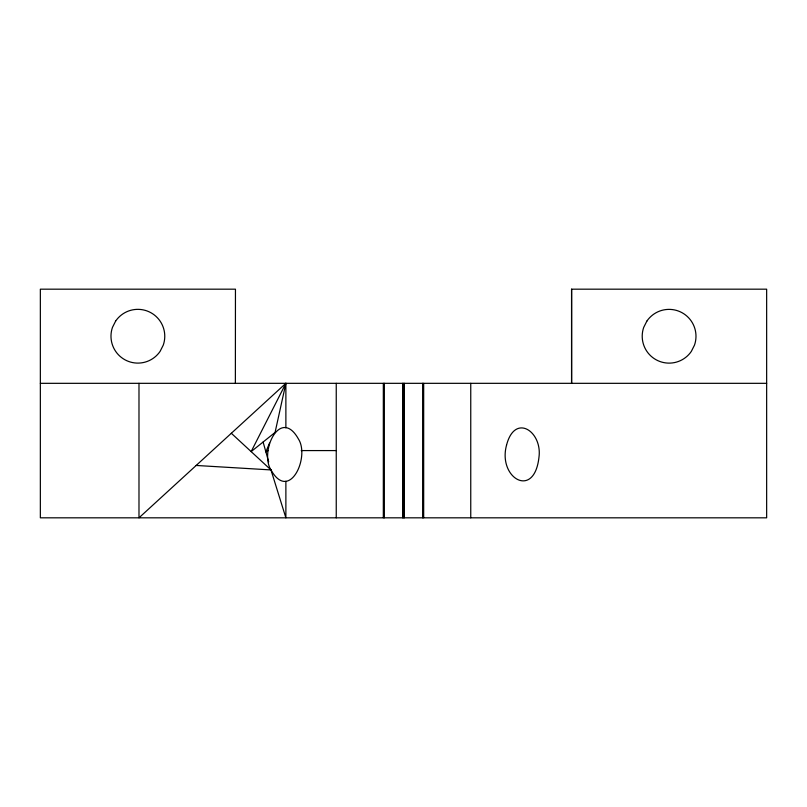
<?xml version="1.0" encoding="UTF-8"?>
<svg xmlns="http://www.w3.org/2000/svg" width="807" height="807" viewBox="0 0 807 807"><rect width="100%" height="100%" fill="white"/><g stroke="black" fill="none" stroke-linecap="round" stroke-linejoin="round"><path stroke-width="1.21" d="M231.327 433.278L270.97 469.926C289.229 502.519 310.12 457.297 298.449 439.018C280.19 406.435 259.299 451.617 270.97 469.926L285.88 517.822L285.88 481.244M269.488 443.134L265.886 451.91L268.045 450.578M571.548 383.325L571.548 289.178L766.65 289.178L766.65 517.822L40.35 517.822L40.35 289.178L235.452 289.178L235.372 383.396M40.35 383.325L766.65 383.325M301.223 450.578L336.247 450.578M196.172 465.457L270.97 469.926M263.102 442.034L268.67 461.786M571.628 289.178L571.628 383.396M470.753 383.325L470.753 517.822M423.675 383.325L423.675 517.822M422.636 383.325L422.636 517.822M404.378 383.325L404.378 517.822M403.5 383.325L403.5 517.822M402.622 383.325L402.622 517.822M384.364 383.325L384.364 517.822M383.325 383.325L383.325 517.822M336.247 383.325L336.247 517.822M285.88 427.861L285.88 383.325L138.986 517.822L138.986 383.325M506.524 445.242C497.596 477.926 534.446 500.088 539.015 456.843C542.223 431.493 514.826 412.69 506.524 445.242M285.88 383.325L275.066 432.451L251.148 451.607L285.88 383.325M115.623 321.115L112.466 327.39A26.903 26.903 0 0 0 160.099 351.378L163.266 345.114A26.903 26.903 0 0 0 115.623 321.115M646.861 321.115L643.704 327.39A26.903 26.903 0 0 0 691.337 351.388L694.494 345.114A26.903 26.903 0 0 0 646.861 321.115"/></g></svg>
